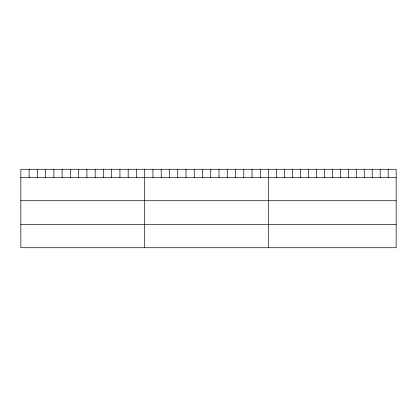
<?xml version="1.0" encoding="UTF-8"?>
<svg xmlns="http://www.w3.org/2000/svg" width="417" height="417" viewBox="0 0 417 417"><rect width="100%" height="100%" fill="white"/><g stroke="black" fill="none" stroke-linecap="round" stroke-linejoin="round"><path stroke-width="0.63" d="M396.15 177.564L396.15 247.724L20.85 247.724L20.85 169.276L396.15 169.276L396.15 177.564L20.85 177.564M20.85 200.718L396.15 200.718M20.85 224.57L396.15 224.57M388.175 169.276L388.175 177.564M380.2 169.276L380.2 177.564M372.225 169.276L372.225 177.564M364.249 169.276L364.249 177.564M356.274 169.276L356.274 177.564M348.299 169.276L348.299 177.564M340.324 169.276L340.324 177.564M332.349 169.276L332.349 177.564M324.374 169.276L324.374 177.564M316.399 169.276L316.399 177.564M308.424 169.276L308.424 177.564M300.448 169.276L300.448 177.564M292.473 169.276L292.473 177.564M284.498 169.276L284.498 177.564M276.523 169.276L276.523 177.564M268.548 169.276L268.548 247.724M260.291 169.276L260.291 177.564M252.035 169.276L252.035 177.564M243.778 169.276L243.778 177.564M235.522 169.276L235.522 177.564M227.265 169.276L227.265 177.564M219.008 169.276L219.008 177.564M210.752 169.276L210.752 177.564M202.495 169.276L202.495 177.564M194.239 169.276L194.239 177.564M185.982 169.276L185.982 177.564M177.725 169.276L177.725 177.564M169.469 169.276L169.469 177.564M161.212 169.276L161.212 177.564M152.956 169.276L152.956 177.564M144.699 169.276L144.699 247.724M136.442 169.276L136.442 177.564M128.186 169.276L128.186 177.564M119.929 169.276L119.929 177.564M111.673 169.276L111.673 177.564M103.416 169.276L103.416 177.564M95.159 169.276L95.159 177.564M86.903 169.276L86.903 177.564M78.646 169.276L78.646 177.564M70.39 169.276L70.39 177.564M62.133 169.276L62.133 177.564M53.876 169.276L53.876 177.564M45.62 169.276L45.62 177.564M37.363 169.276L37.363 177.564M29.107 169.276L29.107 177.564"/></g></svg>
